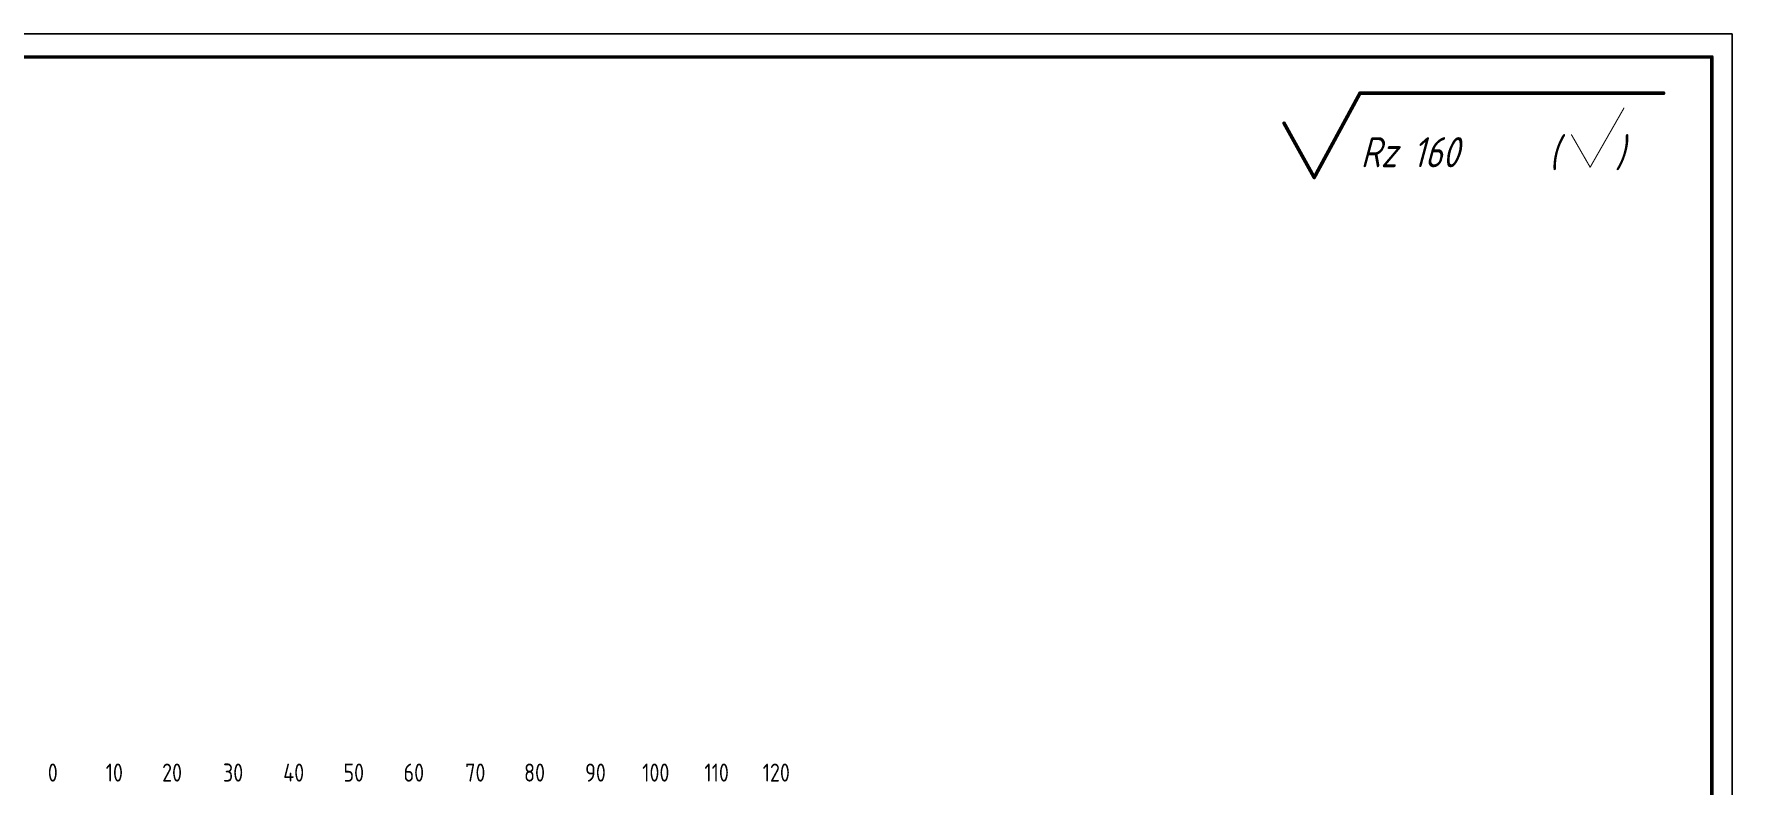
# Model space of a CAD drawing. Header units: millimetres. Extents: x 57 to 898, y 51 to 645.
# Drawn here: x 615.7 to 897.6, y 520.6 to 645.2 of the extents above; entities that cross this region are included whole.
import ezdxf

# ---------------------------------------------------------------- set-up
doc = ezdxf.new("R2010")
doc.units = ezdxf.units.MM
for name, color, linetype in [('KONTUR', 7, 'Continuous'), ('Mechanical13', 56, 'Continuous'), ('Mechanical7', 56, 'Continuous')]:
    doc.layers.add(name, color=color, linetype=linetype)
doc.styles.add('GOST type A', font='gost.TTF', dxfattribs={"oblique": 15, "height": 0.2})

msp = doc.modelspace()

# ---------------------------------------------------------------- linework, layer by layer
at = {"layer": 'KONTUR'}
for p, q in [((56.562, 645.218), (897.562, 645.218)), ((897.562, 645.218), (897.562, 51.218))]:
    msp.add_line(p, q, dxfattribs=at)
at = {"layer": 'Mechanical13', "color": 7}
for points, const_width in [([(78.21, 641.394), (894.21, 641.394)], 0.6), ([(894.21, 57.394), (894.21, 641.394)], 0.6), ([(828.21, 621.394), (835.81, 635.394)], 0.6), ([(835.91, 635.394), (886.21, 635.394)], 0.6), ([(874.01, 623.094), (879.61, 632.894)], 0.18), ([(823.21, 630.394), (828.21, 621.394)], 0.6), ([(870.91, 628.494), (874.01, 623.094)], 0.18)]:
    msp.add_lwpolyline(points, dxfattribs=dict(at, const_width=const_width))
for points, const_width in [([(894.06, 641.394, 1), (894.36, 641.394, 1)], 0.3), ([(894.06, 641.394, 1), (894.36, 641.394, 1)], 0.3), ([(835.66, 635.394, 1), (835.96, 635.394, 1)], 0.3), ([(835.76, 635.394, 1), (836.06, 635.394, 1)], 0.3), ([(886.06, 635.394, 1), (886.36, 635.394, 1)], 0.3), ([(879.565, 632.894, 1), (879.655, 632.894, 1)], 0.09), ([(823.06, 630.394, 1), (823.36, 630.394, 1)], 0.3), ([(870.865, 628.494, 1), (870.955, 628.494, 1)], 0.09), ([(873.965, 623.094, 1), (874.055, 623.094, 1)], 0.09), ([(873.965, 623.094, 1), (874.055, 623.094, 1)], 0.09), ([(828.06, 621.394, 1), (828.36, 621.394, 1)], 0.3), ([(828.06, 621.394, 1), (828.36, 621.394, 1)], 0.3)]:
    msp.add_lwpolyline(points, format="xyb", close=True, dxfattribs=dict(at, const_width=const_width))

# ---------------------------------------------------------------- texts
at = {"layer": 'Mechanical13', "color": 7, "style": 'GOST type A', "oblique": 15}
for s, p in [('(', (867.21, 623.094)), (')', (878.21, 623.094)), ('Rz 160', (835.91, 623.094))]:
    msp.add_text(s, height=5, dxfattribs=at).set_placement(p)
at = {"layer": 'Mechanical7', "color": 7, "style": 'GOST type A'}
for s, p in [('0', (618.007, 521.123)), ('10', (627.614, 521.123)), ('20', (636.982, 521.123)), ('30', (647.087, 521.123)), ('40', (657.089, 521.123)), ('50', (667.087, 521.123)), ('60', (677.059, 521.123)), ('70', (687.298, 521.123)), ('80', (697.059, 521.123)), ('90', (707.194, 521.123)), ('100', (716.666, 521.123)), ('110', (726.982, 521.123)), ('120', (736.666, 521.123))]:
    msp.add_text(s, height=3, rotation=360, dxfattribs=at).set_placement(p)

doc.saveas('drawing.dxf')
